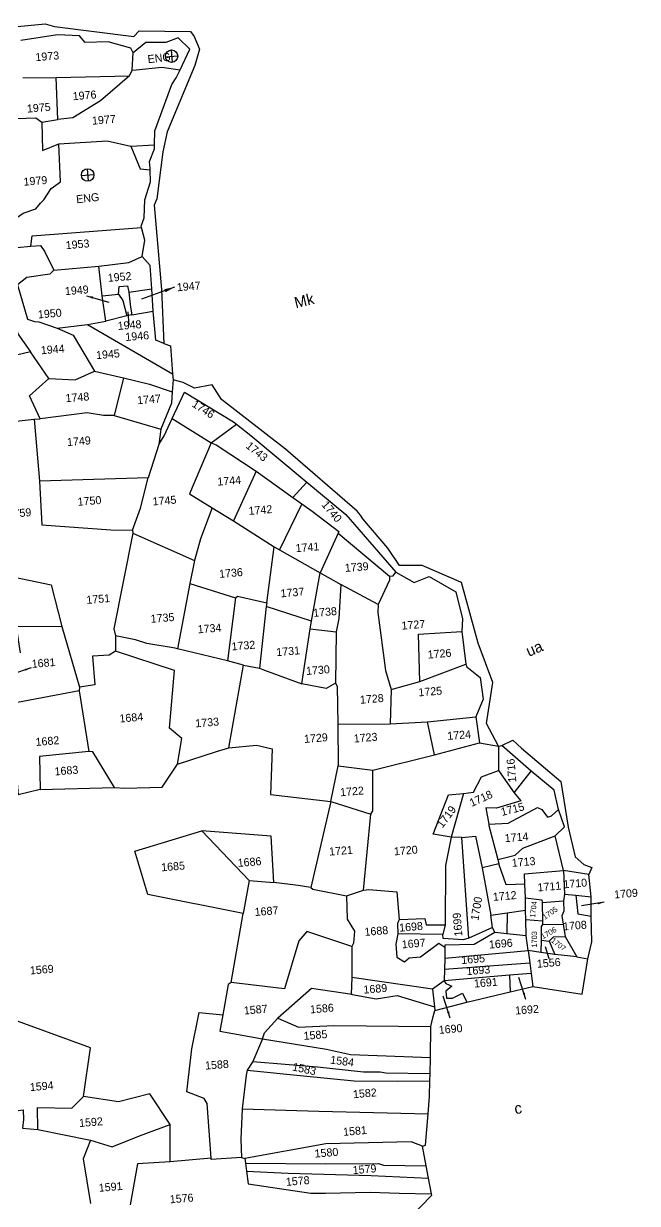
# Model space of a CAD drawing. Header units: metres. Extents: x 277515 to 230369286191, y 2056844 to 115415464409.
# Drawn here: x 230369285525 to 230369286084, y 115415461925 to 115415462999 of the extents above; entities that cross this region are included whole.
import ezdxf

# ---------------------------------------------------------------- set-up
doc = ezdxf.new("R2010")
doc.units = ezdxf.units.M
doc.header["$MEASUREMENT"] = 0
for name, color, linetype in [('OTHERS', 1, 'Continuous'), ('POLY_PARCEL', 6, 'Continuous'), ('POLY_ROAD', 30, 'Continuous'), ('SYM_ARROW', 1, 'Continuous'), ('TEXT_MAPIN', 7, 'Continuous'), ('TEXT_MAPOUT', 7, 'Continuous'), ('TEXT_PARCEL', 7, 'Continuous')]:
    doc.layers.add(name, color=color, linetype=linetype)
doc.styles.add('TEXT_MAP', font='', dxfattribs={"height": 1.8})
doc.styles.get('TEXT_MAP').set_extended_font_data('Kruti Dev 050')
doc.dimstyles.get("Standard").update_dxf_attribs({"dimtxt": 0.18, "dimasz": 0.18, "dimexe": 0.18, "dimexo": 0.0625, "dimgap": 0.09, "dimtad": 0, "dimtih": 1, "dimtoh": 1, "dimdec": 4, "dimzin": 0, "dimdsep": 46, "dimtxsty": 'Standard', "dimcen": 0.09, "dimadec": 0, "dimazin": 0, "dimtfac": 1, "dimtdec": 4, "dimtofl": 0, "dimtmove": 0, "dimatfit": 3, "dimfxl": 0, "dimtolj": 1, "dimtzin": 0, "dimarcsym": 0})

# ---------------------------------------------------------------- blocks, each defined once
blk = doc.blocks.new('DETAIL')
for points in [[(-1.4, 0), (1.4, 0)], [(0, 1.4), (0, -1.4)]]:
    blk.add_lwpolyline(points)
blk.add_circle((0, 0), 1.4)
blk = doc.blocks.new('TEXTARROW')
blk.add_leader([(0.04, -0.01), (8.68, -0.01)], dimstyle='Standard', override={"dimtxt": 2.5, "dimasz": 2.5, "dimexe": 1.25, "dimexo": 0.625, "dimgap": 0.625, "dimtad": 1, "dimtih": 0, "dimtoh": 0, "dimzin": 8, "dimcen": 2.5, "dimtofl": 1})
blk = doc.blocks.new('ee')
at = {"layer": 'POLY_PARCEL'}
for points in [[(543.75, 622.57), (544.29, 626.47)], [(519.04, 622.89), (526.57, 622.33)], [(526.17, 612.85), (526.57, 622.33)], [(543.02, 621.35), (536.05, 616.25), (529.57, 612.93), (526.17, 612.85)], [(526.57, 622.33), (543.02, 621.35)], [(543.02, 621.35), (543.75, 622.57)], [(543.75, 622.57), (544.64, 622.57), (550.47, 622.73), (554.48, 621.79)], [(516.93, 613.82), (521.22, 613.66), (522.52, 612.53)], [(522.52, 612.53), (522.12, 606.21), (525.93, 607.4)], [(522.52, 612.53), (526.17, 612.85)], [(512.39, 589.99), (516.69, 592.5), (519.61, 593.23), (520.74, 594.45), (521.55, 595.09), (523.41, 597.52), (525.6, 598.82), (525.93, 607.4)], [(525.93, 607.4), (536.86, 607.16), (542.05, 605.54)], [(542.05, 605.54), (547.39, 605.39)], [(542.05, 605.54), (543.75, 600.28), (545.94, 599.87)], [(517.74, 584.97), (518.23, 587.24), (542.93, 587.12)], [(508.59, 582.86), (513.04, 584), (514.66, 584.89), (517.74, 584.97)], [(517.74, 584.97), (519.92, 584.92), (520.81, 583.46), (522.51, 579.17)], [(522.51, 579.17), (521.55, 578.35), (516.29, 578.02), (514.1, 576.57), (515.72, 568.63), (517.18, 567.98), (518.15, 567.82), (522.2, 566.12)], [(522.51, 579.17), (532.64, 579.25)], [(532.64, 579.25), (539.44, 579.5), (542.54, 580.59)], [(532.9, 572.52), (532.64, 579.25)], [(511.73, 575.61), (512.71, 569.53), (513.27, 565.57), (515.79, 561.27)], [(536.54, 572.6), (536.87, 574.3), (538.73, 574.3), (538.89, 572.84)], [(532.9, 572.52), (536.54, 572.6)], [(533.22, 566.77), (532.9, 572.52)], [(536.54, 572.6), (537.43, 571.06), (538.07, 567.55)], [(538.89, 572.84), (544.12, 573.16)], [(538.89, 572.84), (539.05, 569.44), (539.22, 567.74)], [(539.22, 567.74), (544.04, 568.16)], [(522.2, 566.12), (529.09, 566.36)], [(522.2, 566.12), (525.61, 564.24), (529.74, 555.74)], [(529.09, 566.36), (533.22, 566.77)], [(529.09, 566.36), (547.24, 553.71)], [(538.07, 567.55), (533.22, 566.77)], [(539.22, 567.74), (538.07, 567.55)], [(515.79, 561.27), (504.52, 559.57)], [(519.37, 554.93), (515.79, 561.27)], [(545.8, 560.7), (547.25, 560.03), (547.24, 553.71)], [(516.7, 546.1), (514.76, 551.44), (519.37, 554.93)], [(519.37, 554.93), (525.29, 554.2), (529.74, 555.74)], [(529.74, 555.74), (536.15, 553.71)], [(536.15, 553.71), (533.39, 545.45)], [(536.15, 553.71), (541.9, 551.85), (546.85, 549.67)], [(547.24, 553.71), (547.24, 552.41)], [(505.88, 545.85), (515.38, 546.07)], [(515.38, 546.07), (516.7, 546.1)], [(515.38, 546.07), (515.39, 532.14)], [(533.39, 545.45), (530.96, 545.69), (527.4, 546.59), (516.7, 546.1)], [(533.39, 545.45), (543.56, 541.56)], [(546.37, 543.74), (554.64, 537.56)], [(554.64, 537.56), (560.69, 541.26)], [(542.9, 538.14), (539.85, 530.84)], [(554.64, 537.56), (548.81, 526.55), (553.67, 522.98)], [(554.64, 537.56), (555.69, 536.99), (564.2, 530.35)], [(515.39, 532.14), (515.14, 522.26), (530.54, 519.91), (535.4, 519.42)], [(539.85, 530.84), (515.39, 532.14)], [(535.4, 519.42), (537.59, 524.2), (539.85, 530.84)], [(564.2, 530.35), (558.21, 519.66)], [(564.2, 530.35), (571.98, 523.79)], [(571.98, 523.79), (575.37, 526.96)], [(553.67, 522.98), (550.51, 516.26), (548.71, 511.46)], [(553.67, 522.98), (558.21, 519.66)], [(571.98, 523.79), (573.84, 522.25)], [(573.84, 522.25), (567.98, 512.32)], [(573.84, 522.25), (576.06, 520.36), (581.65, 515.34), (581.46, 515)], [(535.42, 518.73), (529.35, 497.61), (529.6, 496.03)], [(535.4, 519.42), (535.43, 518.74), (535.42, 518.73)], [(535.42, 518.73), (548.71, 511.46)], [(558.21, 519.66), (566.89, 513.06)], [(581.46, 515), (576.69, 506.42)], [(581.46, 515), (592.18, 504.41)], [(564.21, 500.67), (566.89, 513.06)], [(566.89, 513.06), (567.98, 512.32)], [(567.98, 512.32), (576.69, 506.42)], [(506.79, 511.28), (508.08, 511.04), (516.11, 508.69), (517.73, 499.14)], [(548.71, 511.46), (547.26, 506.44)], [(547.26, 506.44), (543.28, 491.99)], [(547.26, 506.44), (557.24, 502.37)], [(573.89, 495.7), (576.69, 506.42)], [(576.69, 506.42), (581.15, 503.43)], [(592.18, 504.41), (592.1, 503.52), (589.18, 498.25)], [(592.18, 504.41), (593.07, 504.41), (593.69, 505.21)], [(557.24, 502.37), (554.31, 488.34)], [(557.24, 502.37), (557.73, 502.7), (564.21, 500.67)], [(581.15, 503.43), (580.09, 495.8)], [(589.18, 498.25), (581.15, 503.43)], [(517.73, 499.14), (507.52, 499.87), (507.92, 493.95)], [(517.73, 499.14), (520.64, 485.18)], [(563.97, 499.86), (561.38, 486.18)], [(564.21, 500.67), (563.97, 499.86)], [(573.89, 495.7), (563.97, 499.86)], [(589.18, 498.25), (588.95, 496.43), (589.6, 483.31), (590.49, 478.94)], [(529.6, 496.03), (529.33, 492.62)], [(543.28, 491.99), (542.81, 492.14), (536.49, 493.76), (534.06, 494.74), (529.6, 496.03)], [(570.53, 481.89), (573.45, 494.03)], [(573.45, 494.03), (573.89, 495.7)], [(573.45, 494.03), (579.2, 492.9)], [(580.09, 495.8), (579.2, 492.9)], [(529.33, 492.62), (527.87, 491.81), (524.07, 491.89), (524.07, 485.41), (520.64, 485.18)], [(541.16, 466.14), (542.62, 471.81), (540.03, 474.32), (542.21, 487.2), (529.33, 492.62)], [(554.31, 488.34), (543.28, 491.99)], [(579.2, 492.9), (578.15, 481.4)], [(597.05, 480.24), (597.62, 490.85), (607.39, 490.68)], [(553.02, 468.82), (557.8, 487.12)], [(557.8, 487.12), (554.31, 488.34)], [(557.8, 487.12), (561.38, 486.18)], [(561.38, 486.18), (562.43, 485.61), (570.53, 481.89)], [(520.48, 484.37), (504.84, 482.75), (504.92, 462.18)], [(520.64, 485.18), (520.48, 484.37)], [(520.48, 484.37), (521.55, 470.59)], [(597.05, 480.24), (607.75, 483.29)], [(578.15, 481.4), (575.96, 480.35), (570.53, 481.89)], [(578.15, 481.4), (578.48, 480.7), (577.91, 472.12)], [(590.49, 478.94), (589.68, 471.25)], [(590.49, 478.94), (597.05, 480.24)], [(521.55, 470.59), (510.37, 470.35), (509.89, 462.98)], [(526.66, 462.01), (522.44, 470.43), (521.55, 470.59)], [(577.91, 472.12), (577.18, 462.81)], [(577.91, 472.12), (589.68, 471.25)], [(589.68, 471.25), (598.03, 471)], [(598.03, 471), (609, 471.27)], [(599.06, 463.53), (598.03, 471)], [(541.16, 466.14), (550.18, 468.25), (553.02, 468.82)], [(553.02, 468.82), (559.26, 468.95), (562.75, 467.82), (561.53, 457.61), (574.9, 454.94)], [(526.66, 462.01), (528.93, 461.69), (537.35, 461.28), (541.16, 466.14)], [(599.06, 463.53), (609.33, 465.35)], [(614.35, 464.38), (616.85, 465.38), (618.69, 463.38), (626.87, 455.2), (627.71, 444.85), (628.71, 438.09), (630.55, 436.17), (632.3, 435.33), (631.48, 433.83)], [(509.89, 462.98), (504.92, 462.18)], [(509.89, 462.98), (526.66, 462.01)], [(574.9, 454.94), (577.18, 462.81)], [(577.18, 462.81), (584.88, 461.19)], [(584.88, 461.19), (599.06, 463.53)], [(613.58, 464.26), (613.11, 458.83)], [(613.58, 464.26), (614.35, 464.38)], [(620.44, 458.04), (614.35, 464.38)], [(583.65, 451.38), (584.14, 452.11), (584.88, 461.19)], [(604.85, 454.29), (607.12, 454.45), (609.14, 457.69), (613.11, 458.83)], [(613.11, 458.83), (616.19, 453.56)], [(616.19, 453.56), (620.44, 458.04)], [(625.87, 448.94), (625.2, 453.36), (620.44, 458.04)], [(574.9, 454.94), (568.82, 436.05)], [(574.9, 454.94), (583.65, 451.38)], [(601.28, 444.73), (597.31, 445.71), (601.44, 454.29), (604.85, 454.29)], [(604.85, 454.29), (601.28, 444.73)], [(580.59, 434.43), (583.65, 451.38)], [(616.19, 453.56), (617.57, 451.62), (611.98, 450.4), (609.55, 450.65), (609.92, 446.99)], [(553.18, 431.43), (532.12, 437.43), (530.01, 447.39), (545.41, 450.71)], [(560.64, 437.83), (560.88, 448.28), (545.41, 450.71)], [(545.41, 450.71), (555.13, 438.72)], [(609.92, 446.99), (614.33, 446.84), (621.21, 449.84), (622.1, 449.27), (623.24, 447.49), (624.13, 447.65), (625.87, 448.94)], [(624.62, 443.1), (626.87, 445.01), (625.87, 448.94)], [(609.92, 446.99), (609.95, 446.68), (611.32, 438.87)], [(601.28, 444.73), (599.49, 438.46), (598.34, 425.2)], [(603.63, 444.45), (601.28, 444.73)], [(603.39, 421.77), (603.63, 444.45)], [(603.63, 444.45), (606.71, 444.53), (607.68, 437.32)], [(611.32, 438.87), (615.3, 439.55), (617.16, 440.93), (624.62, 443.1)], [(625.87, 435.17), (624.62, 443.1)], [(555.13, 438.72), (553.18, 431.43)], [(555.13, 438.72), (560.64, 437.83)], [(611.32, 438.87), (611.49, 437.89)], [(568.82, 436.05), (566.07, 436.7), (560.64, 437.83)], [(568.82, 436.05), (569.25, 435.64), (576.7, 433.54)], [(611.49, 437.89), (607.68, 437.32)], [(607.68, 437.32), (608.74, 426.55)], [(616.92, 432.87), (612.71, 433.03), (611.49, 437.89)], [(576.7, 433.54), (576.46, 428.27), (577.84, 425.44), (577.43, 422.77), (576.95, 422.04)], [(576.7, 433.54), (580.59, 434.43)], [(580.59, 434.43), (581.81, 434.51), (588.05, 433.46), (588.05, 427.22)], [(616.84, 429.79), (616.92, 432.87)], [(616.92, 432.87), (617.08, 435.14), (625.87, 435.17)], [(625.87, 435.17), (625.67, 429.87)], [(631.48, 433.83), (625.87, 435.17)], [(631.6, 428.79), (631.48, 433.83)], [(549.24, 416.21), (553.18, 431.43)], [(616.6, 427.04), (616.84, 429.79)], [(616.84, 429.79), (620.49, 429.06), (620.45, 428.42)], [(620.45, 428.42), (620.21, 424.29)], [(620.45, 428.42), (625.29, 428.43)], [(625.29, 428.43), (625.27, 428.33), (625.19, 426.07), (624.62, 425.09), (624.79, 423.15)], [(625.67, 429.87), (625.29, 428.43)], [(625.67, 429.87), (628.14, 429.42)], [(628.14, 429.42), (631.6, 428.79)], [(628.14, 429.42), (628.26, 425.26), (631.24, 424.46)], [(631.24, 424.46), (631.6, 428.79)], [(576.95, 422.04), (567.14, 426.25), (565.2, 424.3), (561.07, 413.78), (549.24, 416.21)], [(588.05, 427.22), (587.64, 426.33), (587.51, 424.04)], [(588.05, 427.22), (593.88, 426.98), (594.04, 425.52), (598.34, 425.2)], [(598.34, 425.2), (597.64, 423.07)], [(608.74, 426.55), (612.45, 426.78)], [(608.9, 423.72), (608.74, 426.55)], [(612.45, 426.78), (611.99, 422.05)], [(612.45, 426.78), (616.6, 427.04)], [(616.27, 421.21), (616.48, 424.93)], [(616.48, 424.93), (616.6, 427.04)], [(616.48, 424.93), (620.21, 424.29)], [(576.95, 422.04), (576.41, 415.07)], [(587.51, 424.04), (586.86, 421.77), (586.86, 418.86), (588.48, 417.64), (589.62, 418.45), (592.21, 418.45), (596.58, 421.21), (597.84, 420.22)], [(597.64, 423.07), (587.51, 424.04)], [(603.39, 421.77), (602.09, 421.53), (597.64, 422.18), (597.64, 423.07)], [(609.31, 422.58), (604.44, 420.24), (597.88, 420.64), (597.84, 420.22)], [(608.9, 423.72), (603.39, 421.77)], [(609.31, 422.58), (608.9, 423.72)], [(611.99, 422.05), (609.31, 422.58)], [(616.27, 421.21), (611.99, 422.05)], [(620.16, 423.47), (619.84, 423.07), (619.55, 420.01)], [(620.21, 424.29), (620.16, 423.47)], [(620.16, 423.47), (624.79, 423.15)], [(624.79, 423.15), (625.02, 420.4)], [(629.69, 414.93), (630.88, 418.7), (631.24, 424.46)], [(597.84, 420.22), (597.59, 417.74)], [(616.44, 417.89), (616.27, 421.21)], [(619.55, 420.01), (619.29, 417.22)], [(619.55, 420.01), (621.38, 419.59)], [(621.38, 419.59), (622.43, 420.48), (625.02, 420.4)], [(621.38, 419.59), (622.35, 416.51)], [(625.02, 420.4), (627.29, 415.62)], [(597.59, 417.74), (597.33, 415.23)], [(597.59, 417.74), (616.44, 417.89)], [(619.29, 417.22), (616.44, 417.89)], [(616.44, 417.89), (616.59, 415.12)], [(622.35, 416.51), (619.29, 417.22)], [(549.24, 416.21), (548.54, 415.76), (546.74, 409.07)], [(576.41, 415.07), (575.97, 411.35), (576.16, 411.3)], [(594.32, 411), (576.41, 415.07)], [(597.33, 415.23), (597.07, 412.62)], [(597.33, 415.23), (616.59, 415.12)], [(616.59, 415.12), (616.72, 412.71)], [(616.89, 409.77), (627.76, 407.12), (629.69, 414.93)], [(627.29, 415.62), (622.35, 416.51)], [(627.29, 415.62), (629.69, 414.93)], [(513.99, 393.37), (516.5, 404.09), (497.38, 412.91), (496.25, 400.98), (496.86, 391.29), (500.23, 391.47), (500.15, 389.31), (499.71, 387.32), (503.17, 386.8)], [(576.16, 411.3), (567.15, 413.37), (559.02, 407.32)], [(597.07, 412.62), (594.32, 411)], [(611.82, 412.69), (597.07, 412.62)], [(597.07, 412.62), (597.39, 412.06), (598.69, 411.33), (597.23, 410.27), (597.23, 408.74), (598.61, 408.65), (600.96, 409.55), (601.75, 407.48)], [(611.82, 412.69), (611.68, 408.98)], [(616.72, 412.71), (611.82, 412.69)], [(616.72, 412.71), (616.89, 409.77)], [(541.5, 377.2), (541.67, 389.48), (541.07, 390.69), (537.27, 392.48), (539.16, 402.02), (541.5, 410.06), (546.74, 409.07)], [(546.74, 409.07), (545.77, 405.47), (555.2, 402.96)], [(576.16, 411.3), (581.51, 409.88), (586.27, 410.23), (594.4, 407.03)], [(594.32, 411), (594.4, 407.03)], [(601.75, 407.48), (611.68, 408.98)], [(611.68, 408.98), (616.89, 409.77)], [(555.2, 402.96), (555.8, 404.26), (559.02, 407.32)], [(559.02, 407.32), (563.52, 404.9), (571.48, 404.64), (593.22, 402.68)], [(593.22, 402.68), (593.82, 404.6), (594.42, 406.16)], [(594.4, 407.03), (594.42, 406.16)], [(594.42, 406.16), (601.75, 407.48)], [(555.2, 402.96), (552.62, 398.11)], [(555.2, 402.96), (569.39, 399.51), (574.66, 397.86), (592.62, 395.71)], [(592.62, 395.71), (593.22, 402.68)], [(551.24, 396.2), (550.89, 395.17), (549.42, 387.64)], [(552.62, 398.11), (551.24, 396.2)], [(551.24, 396.2), (563.78, 393.96), (575.03, 391.88), (584.72, 391.02), (592.03, 390.46)], [(552.62, 398.11), (567.07, 395.69), (577.28, 393.7), (581, 393.44), (582.3, 393.09), (592.22, 392.15)], [(592.22, 392.15), (592.62, 395.71)], [(503.17, 386.8), (503.52, 391.73), (511.22, 390.95), (513.99, 393.37)], [(532.94, 385.5), (528.96, 392.68), (521.78, 391.47), (513.99, 393.37)], [(591.01, 383.15), (591.65, 387.07), (592.03, 390.46)], [(592.03, 390.46), (592.22, 392.15)], [(549.42, 387.64), (548.56, 380.9), (548.38, 376.75)], [(549.42, 387.64), (566.55, 385.74), (591.01, 383.15)], [(503.17, 386.8), (514.77, 383.43)], [(514.77, 383.43), (519.53, 381.52), (525.84, 383.51), (532.94, 385.5)], [(532.24, 377.11), (532.94, 385.5)], [(514.77, 383.43), (512.78, 379.39), (513.64, 369.19)], [(589.15, 375.98), (589.85, 376.14), (591.01, 383.15)], [(532.24, 377.11), (524.89, 377.23), (522.47, 368.15)], [(541.5, 377.2), (532.24, 377.11)], [(548.38, 376.75), (541.5, 376.85), (541.5, 377.2)], [(589.15, 375.98), (586.71, 377.14), (567.51, 378.26), (549.08, 376.45)], [(548.38, 376.75), (549.08, 376.45)], [(549.08, 376.45), (549.12, 375.41)], [(549.12, 375.41), (567.16, 373.77), (579.01, 372.9), (580.05, 372.47), (589.63, 371.51)], [(549.12, 375.41), (549.2, 373.58)], [(589.63, 371.51), (589.15, 375.98)], [(549.2, 373.58), (549.33, 370.75), (563.27, 367.45), (566.55, 367.19), (576.59, 366.59), (583.08, 365.9), (590.32, 365.12)], [(549.2, 373.58), (558.51, 372.38), (577.11, 370.31), (589.93, 368.73)], [(589.93, 368.73), (589.63, 371.51)], [(590.32, 365.12), (589.93, 368.73)], [(584.82, 360.01), (590.35, 364.81), (590.32, 365.12)]]:
    blk.add_lwpolyline(points, dxfattribs=at)
at = {"layer": 'POLY_ROAD'}
for points in [[(517.19, 634.43), (525.04, 634.59), (527.09, 633.75), (544.71, 630.08), (546.05, 631.25), (557.57, 630.16), (558.24, 629), (559.25, 626.07), (557.91, 622.49), (550.48, 608.13), (549.14, 603.66), (546.88, 593.23), (546.22, 591.89), (546.3, 572.86), (545.8, 560.7)], [(544.29, 626.47), (543.88, 627.55), (538.87, 629.39), (533.69, 629.64), (532.52, 631.23), (527.67, 631.89), (519.28, 631.26)], [(554.48, 621.79), (557.07, 626.22), (554.65, 628.97), (551.81, 628.14), (547.3, 628.55), (544.29, 626.47)], [(547.39, 605.39), (547.72, 608.52), (552.39, 618.62), (553.48, 620.04), (554.48, 621.79)], [(545.94, 599.87), (545.96, 600.26), (545.96, 601.76), (547.3, 604.52), (547.39, 605.39)], [(542.93, 587.12), (542.87, 587.44), (543.7, 589.27), (544.21, 593.28), (545.79, 597.2), (545.94, 599.87)], [(542.54, 580.59), (543.45, 584.18), (542.93, 587.12)], [(544.12, 573.16), (544.21, 578.42), (542.54, 580.59)], [(544.04, 568.16), (544.12, 573.16)], [(544.12, 561.56), (544.04, 568.16)], [(545.8, 560.7), (544.12, 561.56)], [(547.24, 552.41), (546.85, 549.67)], [(613.58, 464.26), (611.25, 469.61), (613.42, 478.62), (610.91, 487.72), (608.24, 501.66), (599.72, 506.17), (594.63, 506.58), (592.36, 510.72), (587.26, 517.73), (586.85, 518.57), (586.18, 519.57), (571.23, 534.76), (557.76, 547.07), (555.92, 550.57), (551.91, 550.15), (549.49, 551.57), (547.24, 552.41)], [(546.85, 549.67), (546.49, 547.15), (543.56, 541.56)], [(546.37, 543.74), (549.58, 549.4), (560.03, 541.88), (560.69, 541.26)], [(542.9, 538.14), (544.23, 539.97), (546.37, 543.74)], [(543.56, 541.56), (542.9, 538.14)], [(560.69, 541.26), (563.69, 538.47), (566.61, 535.63), (575.37, 526.96)], [(575.37, 526.96), (583.57, 519.02), (593.69, 505.21)], [(593.69, 505.21), (597.62, 502.53), (601.12, 503.62), (606.8, 499.7), (607.81, 493.52), (607.39, 490.68)], [(607.39, 490.68), (607.75, 483.29)], [(607.75, 483.29), (607.91, 482.62), (610.67, 480.03), (611, 475.11), (609, 471.27)], [(609, 471.27), (609.33, 465.35)], [(609.33, 465.35), (613.58, 464.26)]]:
    blk.add_lwpolyline(points, dxfattribs=at)
at = {"layer": 'OTHERS'}
for p in [(552.84, 624.98), (531.83, 599.88)]:
    blk.add_blockref('DETAIL', p, dxfattribs=at)
at = {"layer": 'SYM_ARROW'}
for p, xscale, yscale, zscale, rotation in [((529.31, 572.82), 0.6030175160133595, 0.6030175160133595, 0.6030175160133595, 339.7847045309595), ((549.3, 573.13), 0.9156538634026141, 0.9156538634026141, 0.9156538634026141, 195.4637315812555), ((538.38, 565.46), 0.3450246358707519, 0.3450246358707519, 0.3450246358707519, 90), ((510.12, 490.4), 0.5392462352526048, 0.5392462352526048, 0.5392462352526048, 194.2189324270803), ((634.45, 427.32), 0.5968068155875699, 0.5968068155875699, 0.5968068155875699, 184.2342258642778), ((621.03, 415.66), 0.3258723388819702, 0.3258723388819702, 0.3258723388819702, 102.7033331720095), ((615.02, 406.98), 0.5968068155875699, 0.5968068155875699, 0.5968068155875699, 102.7033331720095), ((597.71, 404.17), 0.5968068155875699, 0.5968068155875699, 0.5968068155875699, 102.7033331720095)]:
    blk.add_blockref('TEXTARROW', p, dxfattribs=dict(at, xscale=xscale, yscale=yscale, zscale=zscale, rotation=rotation))
at = {"layer": 'TEXT_MAPIN'}
for p in [(547.43, 623.83), (528.84, 593.72)]:
    blk.add_text('ENG', height=1.8, rotation=1.8, dxfattribs=at).set_placement(p)
at = {"layer": 'TEXT_MAPOUT', "style": 'TEXT_MAP'}
for s, rotation, p in [('Mk', 8.7574, (576.09, 566.16)), ('ua', 18.6615, (622.01, 483.73)), ('c', 2.5, (610.53, 381.46))]:
    blk.add_text(s, height=2.5, rotation=rotation, dxfattribs=at).set_placement(p)
at = {"layer": 'TEXT_PARCEL', "style": 'TEXT_MAP'}
for s, p in [('1973', (522.26, 626.34)), ('1976', (529.91, 616.9)), ('1975', (519.41, 614.96)), ('1977', (533.8, 611.06)), ('1979', (517.31, 598.63)), ('1953', (525.61, 583.63)), ('1952', (534.45, 575.54)), ('1949', (524.6, 573.34)), ('1947', (549.78, 572.15)), ('1950', (518.11, 568.61)), ('1948', (535.81, 564.56)), ('1946', (537.31, 561.95)), ('1944', (518.11, 560.52)), ('1945', (530.41, 558.42)), ('1748', (522.78, 549.33)), ('1747', (538.8, 547.55)), ('1749', (522.3, 539.46)), ('1744', (555.31, 527.82)), ('1759', (507.65, 524.43)), ('1750', (523.59, 525.88)), ('1745', (540.42, 524.58)), ('1742', (561.78, 520.7)), ('1741', (571.65, 511.48)), ('1736', (554.01, 507.12)), ('1739', (582.33, 506.14)), ('1751', (523.75, 503.72)), ('1737', (567.44, 501.62)), ('1735', (537.83, 498.3)), ('1734', (548.19, 495.07)), ('1738', (574.4, 496.65)), ('1727', (593.99, 492.16)), ('1681', (510.32, 490.38)), ('1732', (555.47, 490.62)), ('1731', (565.41, 488.52)), ('1726', (599.33, 485.2)), ('1730', (571.74, 483.75)), ('1684', (529, 476.51)), ('1728', (583.31, 476.31)), ('1725', (596.56, 476.89)), ('1733', (545.93, 474.04)), ('1682', (509.75, 472.79)), ('1729', (570.04, 468.54)), ('1683', (513.47, 465.83)), ('1723', (581.2, 467.73)), ('1724', (602.24, 466.6)), ('1722', (577.16, 455.93)), ('1685', (535.64, 442.38)), ('1686', (552.89, 441.97)), ('1721', (573.6, 442.83)), ('1720', (588.16, 441.69)), ('1714', (613.25, 442.62)), ('1713', (614.38, 436.96)), ('1711', (619.72, 430.97)), ('1710', (625.57, 431.19)), ('1687', (555.8, 430.65)), ('1712', (609.52, 429.68)), ('1709', (636.77, 427.99)), ('1688', (580.07, 424.18)), ('1698', (587.93, 424.48)), ('1569', (504.3, 421.66)), ('1697', (588.21, 420.69)), ('1708', (624.73, 421.76)), ('1696', (607.77, 419.06)), ('1695', (601.27, 416.09)), ('1693', (602.24, 413.5)), ('1556', (618.17, 413.87)), ('1689', (578.78, 411.24)), ('1691', (603.7, 410.59)), ('1587', (551.56, 408.76)), ('1586', (566.44, 407.79)), ('1585', (564.5, 401.97)), ('1692', (612.43, 403.77)), ('1690', (594.94, 400.85)), ('1588', (541.85, 397.11)), ('1594', (502.14, 395.51)), ('1592', (512.53, 386.55)), ('1582', (574.52, 387.99)), ('1581', (571.61, 379.74)), ('1580', (564.82, 375.38)), ('1591', (515.76, 371.67)), ('1579', (573.06, 370.97)), ('1576', (531.48, 367.78)), ('1578', (557.85, 369.57))]:
    blk.add_text(s, height=1.8, dxfattribs=at).set_placement(p)
for s, height, rotation, p in [('1746', 1.8, 322.32, (550.84, 546.19)), ('1743', 1.8, 316.3469, (562.18, 535.98)), ('1740', 1.8, 305.7679, (578.16, 521.59)), ('1716', 1.8, 90, (616.9, 455.89)), ('1718', 1.8, 19.6445, (606.43, 451.13)), ('1719', 1.8, 48.5617, (599.47, 446.81)), ('1715', 1.8, 9.7227, (613.05, 448.55)), ('1700', 1.8, 75.9568, (605.83, 425.44)), ('1699', 1.8, 90, (601.99, 422.34)), ('1704', 1.2, 78.6845, (618.61, 425.11)), ('1705', 1.2, 30.0558, (620.77, 424.48)), ('1706', 1.2, 24.7639, (619.96, 420.14)), ('1703', 1.2, 85.5992, (618.51, 418.41)), ('1707', 1.2, 317.3053, (621.63, 419.52)), ('1583', 1.8, 343.3088, (561.24, 395.37)), ('1584', 1.8, 347.9113, (569.9, 396.21))]:
    blk.add_text(s, height=height, rotation=rotation, dxfattribs=at).set_placement(p)

msp = doc.modelspace()

# ---------------------------------------------------------------- block references
at = {"xscale": 4.047619041060081, "yscale": 4.047619041060081, "zscale": 4.047619041060081, "rotation": 4.671275557260417}
msp.add_blockref('ee', (230369283635.7, 115415460266.1), dxfattribs=at)

doc.saveas('drawing.dxf')
